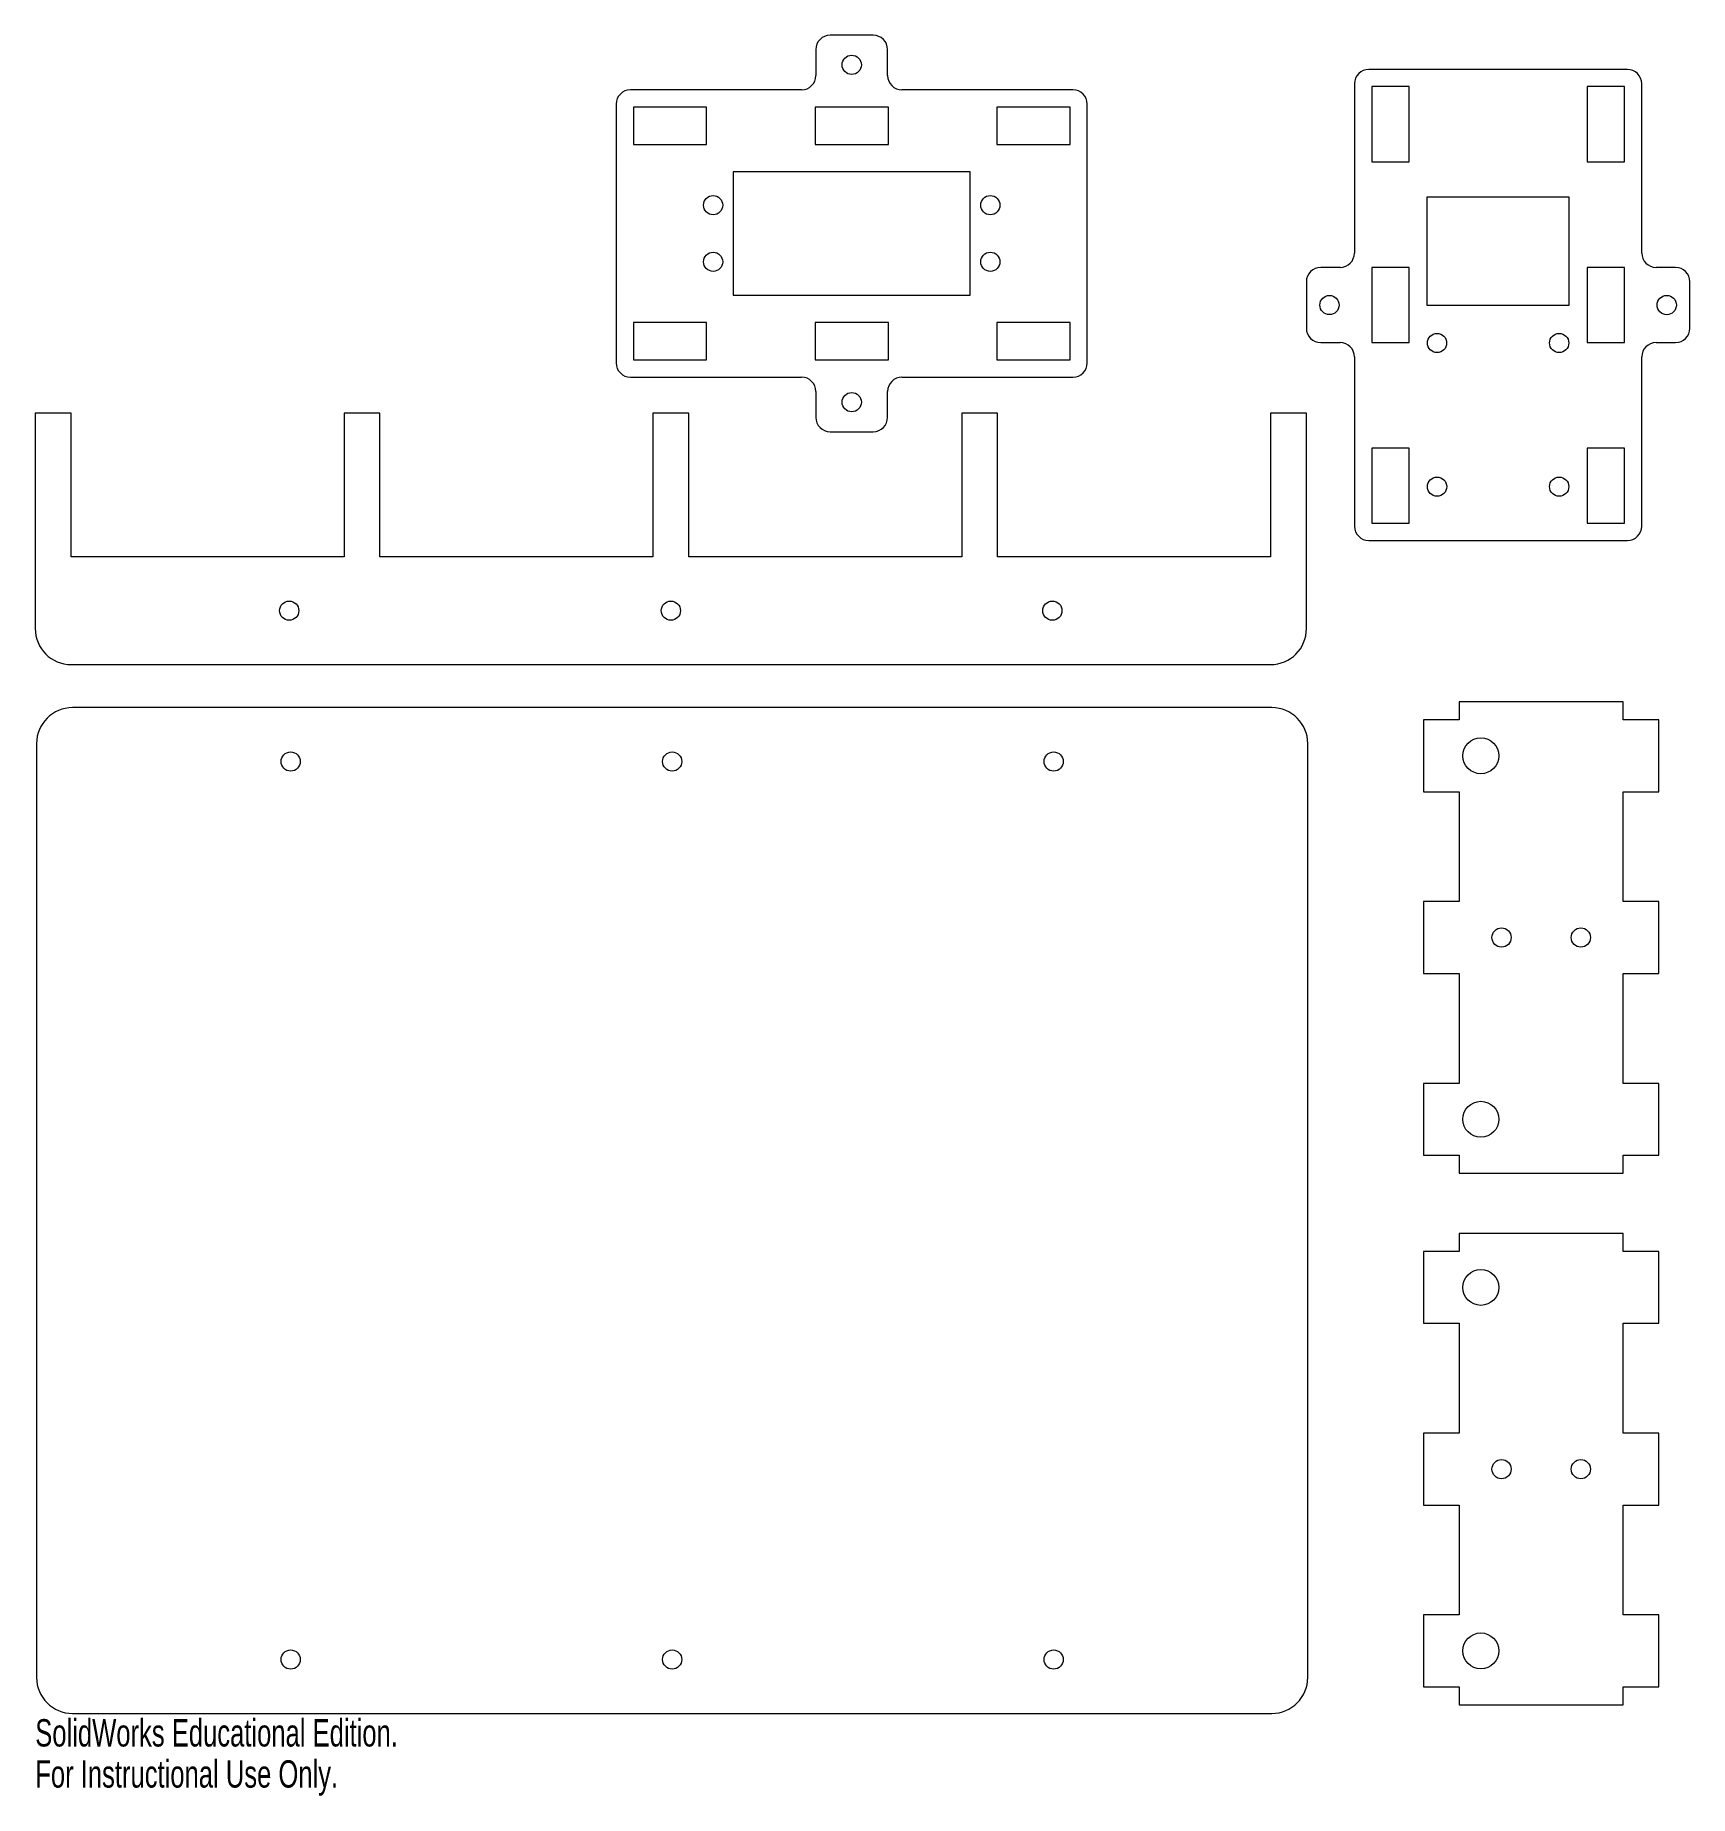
# Model space of a CAD drawing. Header units: inches. Extents: x 0.4 to 11.9, y -0.4 to 11.9.
import ezdxf

# ---------------------------------------------------------------- set-up
doc = ezdxf.new("R2010")
doc.units = ezdxf.units.IN
doc.header["$MEASUREMENT"] = 0
doc.styles.add('SLDTEXTSTYLE0', font='TXT', dxfattribs={"width": 0.7})

msp = doc.modelspace()

# ---------------------------------------------------------------- linework, layer by layer
at = {"color": 7, "linetype": 'Continuous', "lineweight": 15}
for p, q in [((5.85, 11.78), (5.85, 11.6)), ((6.25, 11.88), (5.95, 11.88)), ((6.35, 11.6), (6.35, 11.78)), ((11.5, 11.642), (9.7, 11.642)), ((9.6, 11.542), (9.6, 10.364)), ((9.72, 11.522), (9.72, 10.998)), ((9.98, 11.522), (9.72, 11.522)), ((9.98, 10.998), (9.98, 11.522)), ((11.22, 11.522), (11.22, 10.998)), ((11.48, 11.522), (11.22, 11.522)), ((11.48, 10.998), (11.48, 11.522)), ((11.6, 10.364), (11.6, 11.542)), ((4.46, 11.4), (4.46, 9.6)), ((5.75, 11.5), (4.56, 11.5)), ((7.64, 11.5), (6.45, 11.5)), ((7.74, 9.6), (7.74, 11.4)), ((5.09, 11.38), (4.58, 11.38)), ((4.58, 11.38), (4.58, 11.12)), ((5.09, 11.12), (5.09, 11.38)), ((5.845, 11.38), (5.845, 11.12)), ((6.355, 11.38), (5.845, 11.38)), ((6.355, 11.12), (6.355, 11.38)), ((7.62, 11.38), (7.11, 11.38)), ((7.11, 11.38), (7.11, 11.12)), ((7.62, 11.12), (7.62, 11.38)), ((4.58, 11.12), (5.09, 11.12)), ((5.845, 11.12), (6.355, 11.12)), ((7.11, 11.12), (7.62, 11.12)), ((5.275, 10.93), (5.275, 10.07)), ((6.925, 10.93), (5.275, 10.93)), ((6.925, 10.07), (6.925, 10.93)), ((9.72, 10.998), (9.98, 10.998)), ((11.22, 10.998), (11.48, 10.998)), ((11.095, 10.752), (10.105, 10.752)), ((10.105, 10.752), (10.105, 10.002)), ((11.095, 10.002), (11.095, 10.752)), ((9.5, 10.264), (9.365, 10.264)), ((9.98, 10.264), (9.72, 10.264)), ((9.72, 10.264), (9.72, 9.741)), ((9.98, 9.741), (9.98, 10.264)), ((11.48, 10.264), (11.22, 10.264)), ((11.22, 10.264), (11.22, 9.741)), ((11.48, 9.741), (11.48, 10.264)), ((11.835, 10.264), (11.7, 10.264)), ((5.275, 10.07), (6.925, 10.07)), ((9.265, 10.164), (9.265, 9.841)), ((11.935, 9.841), (11.935, 10.164)), ((10.105, 10.002), (11.095, 10.002)), ((5.09, 9.88), (4.58, 9.88)), ((4.58, 9.88), (4.58, 9.62)), ((5.09, 9.62), (5.09, 9.88)), ((6.355, 9.88), (5.845, 9.88)), ((5.845, 9.88), (5.845, 9.62)), ((6.355, 9.62), (6.355, 9.88)), ((7.62, 9.88), (7.11, 9.88)), ((7.11, 9.88), (7.11, 9.62)), ((7.62, 9.62), (7.62, 9.88)), ((9.365, 9.741), (9.5, 9.741)), ((9.72, 9.741), (9.98, 9.741)), ((11.22, 9.741), (11.48, 9.741)), ((11.7, 9.741), (11.835, 9.741)), ((4.58, 9.62), (5.09, 9.62)), ((5.845, 9.62), (6.355, 9.62)), ((7.11, 9.62), (7.62, 9.62)), ((9.6, 9.641), (9.6, 8.463)), ((11.6, 8.463), (11.6, 9.641)), ((4.56, 9.5), (5.75, 9.5)), ((6.45, 9.5), (7.64, 9.5)), ((5.85, 9.4), (5.85, 9.22)), ((6.35, 9.22), (6.35, 9.4)), ((0.416, 9.25), (0.416, 7.75)), ((0.666, 9.25), (0.416, 9.25)), ((0.666, 8.25), (0.666, 9.25)), ((2.566, 9.25), (2.566, 8.25)), ((2.816, 9.25), (2.566, 9.25)), ((2.816, 8.25), (2.816, 9.25)), ((4.716, 9.25), (4.716, 8.25)), ((4.966, 9.25), (4.716, 9.25)), ((4.966, 8.25), (4.966, 9.25)), ((6.866, 9.25), (6.866, 8.25)), ((7.116, 9.25), (6.866, 9.25)), ((7.116, 8.25), (7.116, 9.25)), ((9.016, 9.25), (9.016, 8.25)), ((9.266, 9.25), (9.016, 9.25)), ((9.266, 7.75), (9.266, 9.25)), ((5.95, 9.12), (6.25, 9.12)), ((9.72, 9.007), (9.72, 8.483)), ((9.98, 9.007), (9.72, 9.007)), ((9.98, 8.483), (9.98, 9.007)), ((11.22, 9.007), (11.22, 8.483)), ((11.48, 9.007), (11.22, 9.007)), ((11.48, 8.483), (11.48, 9.007)), ((9.72, 8.483), (9.98, 8.483)), ((11.22, 8.483), (11.48, 8.483)), ((9.7, 8.363), (11.5, 8.363)), ((2.566, 8.25), (0.666, 8.25)), ((4.716, 8.25), (2.816, 8.25)), ((6.866, 8.25), (4.966, 8.25)), ((9.016, 8.25), (7.116, 8.25)), ((0.666, 7.5), (9.016, 7.5)), ((10.33, 7.24), (10.33, 7.115)), ((11.47, 7.24), (10.33, 7.24)), ((11.47, 7.115), (11.47, 7.24)), ((9.025, 7.2), (0.675, 7.2)), ((10.08, 7.115), (10.08, 6.615)), ((10.33, 7.115), (10.08, 7.115)), ((11.72, 7.115), (11.47, 7.115)), ((11.72, 6.615), (11.72, 7.115)), ((0.425, 6.95), (0.425, 0.45)), ((9.275, 0.45), (9.275, 6.95)), ((10.08, 6.615), (10.33, 6.615)), ((10.33, 6.615), (10.33, 5.85)), ((11.47, 5.85), (11.47, 6.615)), ((11.47, 6.615), (11.72, 6.615)), ((10.08, 5.85), (10.08, 5.35)), ((10.33, 5.85), (10.08, 5.85)), ((11.72, 5.85), (11.47, 5.85)), ((11.72, 5.35), (11.72, 5.85)), ((10.08, 5.35), (10.33, 5.35)), ((10.33, 5.35), (10.33, 4.585)), ((11.47, 5.35), (11.72, 5.35)), ((11.47, 4.585), (11.47, 5.35)), ((10.08, 4.585), (10.08, 4.085)), ((10.33, 4.585), (10.08, 4.585)), ((11.72, 4.585), (11.47, 4.585)), ((11.72, 4.085), (11.72, 4.585)), ((10.08, 4.085), (10.33, 4.085)), ((10.33, 4.085), (10.33, 3.96)), ((11.47, 4.085), (11.72, 4.085)), ((11.47, 3.96), (11.47, 4.085)), ((10.33, 3.96), (11.47, 3.96)), ((10.33, 3.54), (10.33, 3.415)), ((11.47, 3.54), (10.33, 3.54)), ((11.47, 3.415), (11.47, 3.54)), ((10.08, 3.415), (10.08, 2.915)), ((10.33, 3.415), (10.08, 3.415)), ((11.72, 3.415), (11.47, 3.415)), ((11.72, 2.915), (11.72, 3.415)), ((10.08, 2.915), (10.33, 2.915)), ((10.33, 2.915), (10.33, 2.15)), ((11.47, 2.915), (11.72, 2.915)), ((11.47, 2.15), (11.47, 2.915)), ((10.08, 2.15), (10.08, 1.65)), ((10.33, 2.15), (10.08, 2.15)), ((11.72, 2.15), (11.47, 2.15)), ((11.72, 1.65), (11.72, 2.15)), ((10.08, 1.65), (10.33, 1.65)), ((10.33, 1.65), (10.33, 0.885)), ((11.47, 1.65), (11.72, 1.65)), ((11.47, 0.885), (11.47, 1.65)), ((10.08, 0.885), (10.08, 0.385)), ((10.33, 0.885), (10.08, 0.885)), ((11.72, 0.885), (11.47, 0.885)), ((11.72, 0.385), (11.72, 0.885)), ((10.08, 0.385), (10.33, 0.385)), ((10.33, 0.385), (10.33, 0.26)), ((11.47, 0.385), (11.72, 0.385)), ((11.47, 0.26), (11.47, 0.385)), ((10.33, 0.26), (11.47, 0.26)), ((0.675, 0.2), (9.025, 0.2))]:
    msp.add_line(p, q, dxfattribs=at)
for centre, radius in [((6.1, 11.674), 0.067), ((5.135, 10.697), 0.067), ((7.065, 10.697), 0.067), ((5.135, 10.303), 0.0669), ((7.065, 10.303), 0.0669), ((9.426, 10.002), 0.0669), ((11.774, 10.002), 0.067), ((10.175, 9.738), 0.0669), ((11.025, 9.738), 0.0669), ((6.1, 9.326), 0.067), ((10.175, 8.738), 0.067), ((11.025, 8.738), 0.067), ((2.184, 7.875), 0.0669), ((4.841, 7.875), 0.0669), ((7.497, 7.875), 0.0669), ((10.48, 6.865), 0.125), ((2.194, 6.825), 0.0669), ((4.85, 6.825), 0.0669), ((7.506, 6.825), 0.0669), ((10.624, 5.6), 0.067), ((11.176, 5.6), 0.067), ((10.48, 4.335), 0.125), ((10.48, 3.165), 0.125), ((10.624, 1.9), 0.067), ((11.176, 1.9), 0.067), ((10.48, 0.635), 0.125), ((2.194, 0.575), 0.0669), ((4.85, 0.575), 0.0669), ((7.506, 0.575), 0.0669)]:
    msp.add_circle(centre, radius, dxfattribs=at)
for centre, radius, start, end in [((5.95, 11.78), 0.1, 90, 180), ((6.25, 11.78), 0.1, 0, 90), ((9.7, 11.542), 0.1, 90, 180), ((11.5, 11.542), 0.1, 0, 90), ((5.75, 11.6), 0.1, 270, 0), ((6.45, 11.6), 0.1, 180, 270), ((4.56, 11.4), 0.1, 90, 180), ((7.64, 11.4), 0.1, 0, 90), ((9.5, 10.364), 0.1, 270, 0), ((11.7, 10.364), 0.1, 180, 270), ((9.365, 10.164), 0.1, 90, 180), ((11.835, 10.164), 0.1, 0, 90), ((9.365, 9.841), 0.1, 180, 270), ((11.835, 9.841), 0.1, 270, 0), ((9.5, 9.641), 0.1, 0, 90), ((11.7, 9.641), 0.1, 90, 180), ((4.56, 9.6), 0.1, 180, 270), ((7.64, 9.6), 0.1, 270, 0), ((5.75, 9.4), 0.1, 0, 90), ((6.45, 9.4), 0.1, 90, 180), ((5.95, 9.22), 0.1, 180, 270), ((6.25, 9.22), 0.1, 270, 0), ((9.7, 8.463), 0.1, 180, 270), ((11.5, 8.463), 0.1, 270, 0), ((0.666, 7.75), 0.25, 180, 270), ((9.016, 7.75), 0.25, 270, 0), ((0.675, 6.95), 0.25, 90, 180), ((9.025, 6.95), 0.25, 0, 90), ((0.675, 0.45), 0.25, 180, 270), ((9.025, 0.45), 0.25, 270, 0)]:
    msp.add_arc(centre, radius, start, end, dxfattribs=at)

# ---------------------------------------------------------------- texts
at = {"color": 7, "linetype": 'Continuous', "char_height": 0.1903, "attachment_point": 1, "style": 'SLDTEXTSTYLE0'}
for s, insert in [('SolidWorks Educational Edition.', (0.416, 0.16)), ('For Instructional Use Only.', (0.416, -0.126))]:
    msp.add_mtext(s, dxfattribs=dict(at, insert=insert))

doc.saveas('drawing.dxf')
